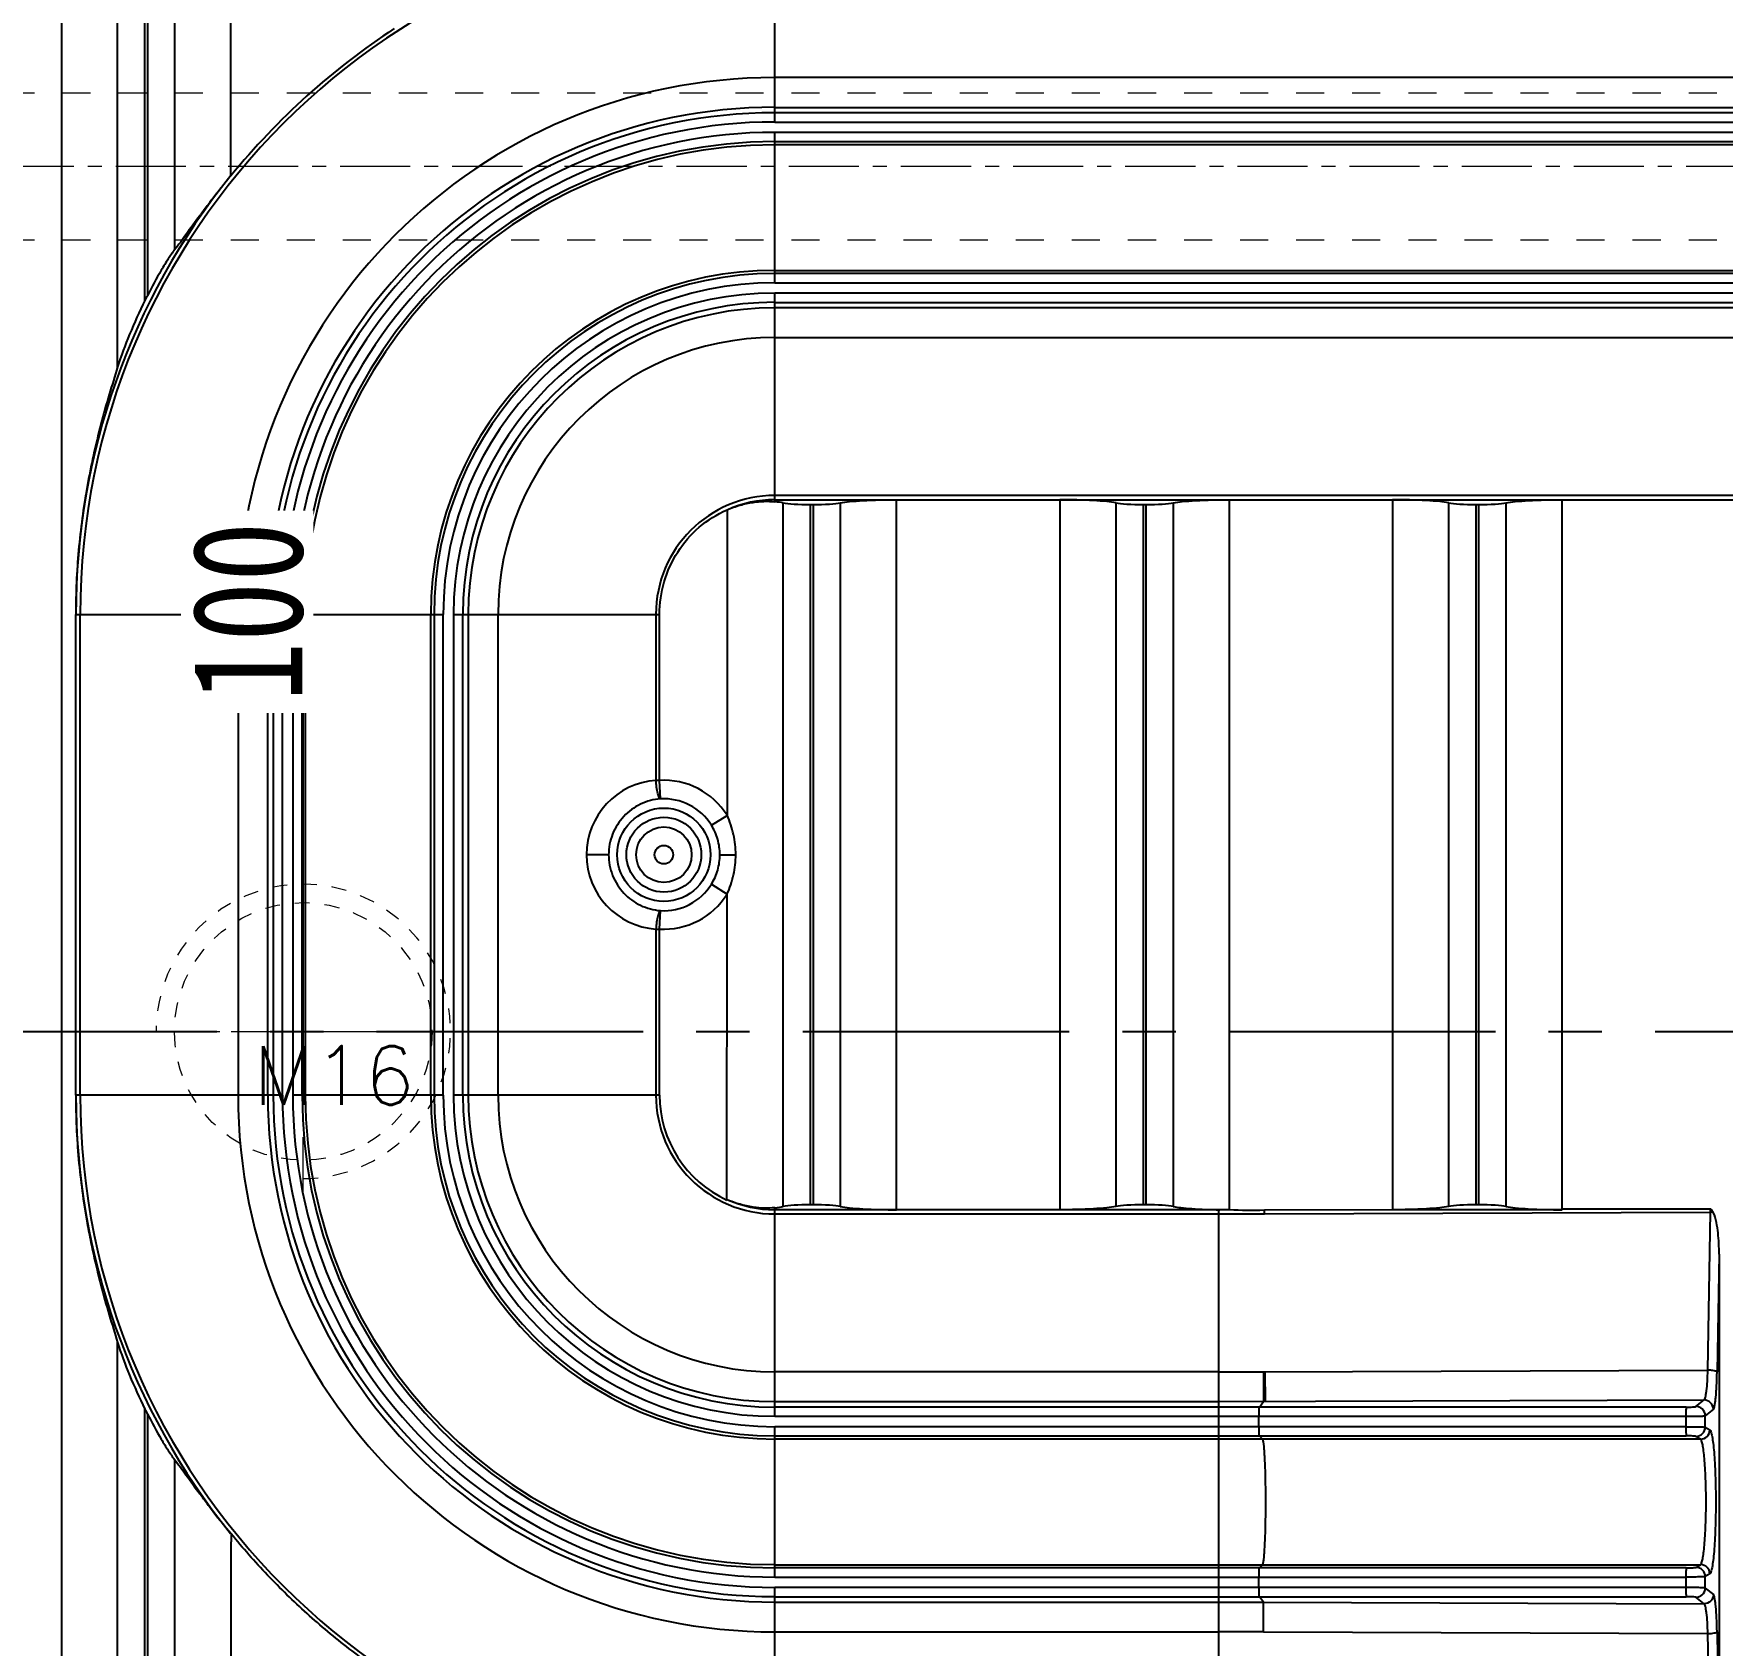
# Model space of a CAD drawing. Header units: millimetres. Extents: x -2895 to -298, y -11750 to -2997.
# Drawn here: x -1741 to -1649.3, y -6635 to -6547.4 of the extents above; entities that cross this region are included whole.
import ezdxf

# ---------------------------------------------------------------- set-up
doc = ezdxf.new("R2010")
doc.units = ezdxf.units.MM
doc.header["$LTSCALE"] = 16.335
doc.header["$PDMODE"] = 3
doc.header["$PDSIZE"] = 0.3125
doc.linetypes.add('CENTER', pattern=[0.6, 0.375, -0.075, 0.075, -0.075])
doc.linetypes.add('HIDDEN', pattern=[0.2, 0.1, -0.1])
doc.layers.get('0').update_dxf_attribs({"linetype": 'CONTINUOUS'})
doc.layers.get('Defpoints').update_dxf_attribs({"linetype": 'CONTINUOUS'})
doc.layers.add('cool', color=153, linetype='HIDDEN', lineweight=9)
doc.layers.add('screw', color=33, linetype='CONTINUOUS', lineweight=13)
doc.styles.get("Standard").update_dxf_attribs({"font": 'txt', "width": 0.8})
doc.styles.add('TXT', font='txt.shx', dxfattribs={"bigfont": 'gbcbig.shx'})
doc.dimstyles.new('ISO-25', dxfattribs={"dimtxt": 8, "dimasz": 6, "dimexe": 0, "dimexo": 0, "dimgap": 0, "dimtad": 1, "dimdsep": 46, "dimtxsty": 'Standard', "dimcen": 0, "dimclrd": 4, "dimclre": 4, "dimclrt": 6, "dimazin": 0, "dimtfac": 1, "dimtofl": 0, "dimtmove": 0, "dimatfit": 3, "dimfxl": 0, "dimarcsym": 0})

# ---------------------------------------------------------------- blocks, each defined once
blk = doc.blocks.new('*D538')
at = {"color": 4, "lineweight": -2, "transparency": 16777216}
blk.add_line((-1582.879, -6526.891), (-1620.746, -6562.587), dxfattribs=at)
at = {"color": 4, "transparency": 16777216}
blk.add_solid([(-1621.432, -6561.86), (-1620.06, -6563.315), (-1625.112, -6566.703)], dxfattribs=at)
at = {"layer": 'Defpoints', "color": 0, "transparency": 16777216}
for p in [(-1625.112, -6566.703), (-1627.659, -6569.104)]:
    blk.add_point(p, dxfattribs=at)
at = {"color": 6, "transparency": 16777216, "insert": (-1603.186, -6538.909), "char_height": 8, "attachment_point": 5, "rotation": 43.31005, "bg_fill": 3, "box_fill_scale": 1.1, "bg_fill_color": 256, "bg_fill_true_color": 13158600, "bg_fill_transparency": 0}
blk.add_mtext('∅3.5(\\M+5CFE2\\M+5D5EB)', dxfattribs=at)
blk = doc.blocks.new('*D539')
at = {"color": 4, "lineweight": -2, "transparency": 16777216}
blk.add_line((-1577.232, -6626.063), (-1620.014, -6596.436), dxfattribs=at)
at = {"color": 4, "transparency": 16777216}
blk.add_solid([(-1619.445, -6595.613), (-1620.583, -6597.258), (-1624.947, -6593.02)], dxfattribs=at)
at = {"layer": 'Defpoints', "color": 0, "transparency": 16777216}
for p in [(-1627.824, -6591.027), (-1624.947, -6593.02)]:
    blk.add_point(p, dxfattribs=at)
at = {"color": 6, "transparency": 16777216, "insert": (-1593.205, -6608.695), "char_height": 8, "attachment_point": 5, "rotation": 325.29672, "bg_fill": 3, "box_fill_scale": 1.1, "bg_fill_color": 256, "bg_fill_true_color": 13158600, "bg_fill_transparency": 0}
blk.add_mtext('∅3.5(\\M+5CFE2\\M+5D5EB)', dxfattribs=at)
blk = doc.blocks.new('147')
at = {"layer": 'cool', "ltscale": 0.932966}
for p, q in [((229.566, -3849.566), (-211.774, -3849.566)), ((229.566, -3857.566), (-211.774, -3857.566))]:
    blk.add_line(p, q, dxfattribs=at)
at = {"layer": 'cool', "color": 1, "linetype": 'CENTER', "ltscale": 0.621977}
blk.add_line((243.896, -3853.566), (-226.104, -3853.566), dxfattribs=at)
blk = doc.blocks.new('*D546')
at = {"color": 4, "lineweight": -2, "transparency": 16777216}
blk.add_line((-1852.597, -6601.624), (-1873.005, -6601.624), dxfattribs=at)
at = {"layer": 'Defpoints', "color": 0, "transparency": 16777216}
for p in [(-1852.597, -6601.624), (-1626.385, -6601.624)]:
    blk.add_point(p, dxfattribs=at)
at = {"color": 6, "transparency": 16777216, "insert": (-1871.805, -6598.624), "char_height": 6, "attachment_point": 5, "bg_fill": 3, "box_fill_scale": 1.1, "bg_fill_color": 256, "bg_fill_true_color": 13158600, "bg_fill_transparency": 0}
blk.add_mtext('0', dxfattribs=at)
at = {"layer": 'Defpoints', "color": 0, "transparency": 16777216}
blk.add_point((-1870.605, -6601.624), dxfattribs=at)
blk = doc.blocks.new('*D547')
at = {"color": 4, "lineweight": -2, "transparency": 16777216}
blk.add_line((-1831.547, -6554.623), (-1878.605, -6554.623), dxfattribs=at)
at = {"layer": 'Defpoints', "color": 0, "transparency": 16777216}
for p in [(-1831.547, -6554.623), (-1626.385, -6601.624)]:
    blk.add_point(p, dxfattribs=at)
at = {"color": 6, "transparency": 16777216, "insert": (-1874.605, -6551.623), "char_height": 6, "attachment_point": 5, "bg_fill": 3, "box_fill_scale": 1.1, "bg_fill_color": 256, "bg_fill_true_color": 13158600, "bg_fill_transparency": 0}
blk.add_mtext('47', dxfattribs=at)
at = {"layer": 'Defpoints', "color": 0, "transparency": 16777216}
blk.add_point((-1870.605, -6554.623), dxfattribs=at)
blk = doc.blocks.new('*D548')
at = {"color": 4, "lineweight": -2, "transparency": 16777216}
blk.add_line((-1838.836, -6494.623), (-1881.005, -6494.623), dxfattribs=at)
at = {"layer": 'Defpoints', "color": 0, "transparency": 16777216}
for p in [(-1838.836, -6494.623), (-1626.385, -6601.624)]:
    blk.add_point(p, dxfattribs=at)
at = {"color": 6, "transparency": 16777216, "insert": (-1875.805, -6491.623), "char_height": 6, "attachment_point": 5, "bg_fill": 3, "box_fill_scale": 1.1, "bg_fill_color": 256, "bg_fill_true_color": 13158600, "bg_fill_transparency": 0}
blk.add_mtext('107', dxfattribs=at)
at = {"layer": 'Defpoints', "color": 0, "transparency": 16777216}
blk.add_point((-1870.605, -6494.623), dxfattribs=at)
blk = doc.blocks.new('*D549')
at = {"color": 4, "lineweight": -2, "transparency": 16777216}
blk.add_line((-1828.355, -6639.623), (-1878.605, -6639.623), dxfattribs=at)
at = {"layer": 'Defpoints', "color": 0, "transparency": 16777216}
for p in [(-1626.385, -6601.624), (-1828.355, -6639.623)]:
    blk.add_point(p, dxfattribs=at)
at = {"color": 6, "transparency": 16777216, "insert": (-1874.605, -6636.623), "char_height": 6, "attachment_point": 5, "bg_fill": 3, "box_fill_scale": 1.1, "bg_fill_color": 256, "bg_fill_true_color": 13158600, "bg_fill_transparency": 0}
blk.add_mtext('38', dxfattribs=at)
at = {"layer": 'Defpoints', "color": 0, "transparency": 16777216}
blk.add_point((-1870.605, -6639.623), dxfattribs=at)
blk = doc.blocks.new('*D570')
at = {"color": 4, "lineweight": -2, "transparency": 16777216}
blk.add_line((-1832.393, -6726.623), (-1881.805, -6726.623), dxfattribs=at)
at = {"layer": 'Defpoints', "color": 0, "transparency": 16777216}
for p in [(-1626.385, -6601.624), (-1832.393, -6726.623)]:
    blk.add_point(p, dxfattribs=at)
at = {"color": 6, "transparency": 16777216, "insert": (-1876.205, -6723.623), "char_height": 6, "attachment_point": 5, "bg_fill": 3, "box_fill_scale": 1.1, "bg_fill_color": 256, "bg_fill_true_color": 13158600, "bg_fill_transparency": 0}
blk.add_mtext('125', dxfattribs=at)
at = {"layer": 'Defpoints', "color": 0, "transparency": 16777216}
blk.add_point((-1870.605, -6726.623), dxfattribs=at)
blk = doc.blocks.new('*D556')
at = {"color": 4, "lineweight": -2, "transparency": 16777216}
blk.add_line((-1840.185, -6441.623), (-1881.005, -6441.623), dxfattribs=at)
at = {"layer": 'Defpoints', "color": 0, "transparency": 16777216}
for p in [(-1840.185, -6441.623), (-1626.385, -6601.624)]:
    blk.add_point(p, dxfattribs=at)
at = {"color": 6, "transparency": 16777216, "insert": (-1875.805, -6438.623), "char_height": 6, "attachment_point": 5, "bg_fill": 3, "box_fill_scale": 1.1, "bg_fill_color": 256, "bg_fill_true_color": 13158600, "bg_fill_transparency": 0}
blk.add_mtext('160', dxfattribs=at)
at = {"layer": 'Defpoints', "color": 0, "transparency": 16777216}
blk.add_point((-1870.605, -6441.623), dxfattribs=at)
blk = doc.blocks.new('*D557')
at = {"color": 4, "lineweight": -2, "transparency": 16777216}
blk.add_line((-1831.385, -6758.506), (-1831.385, -6810.647), dxfattribs=at)
at = {"layer": 'Defpoints', "color": 0, "transparency": 16777216}
for p in [(-1626.385, -6601.624), (-1831.385, -6758.506), (-1831.385, -6798.647)]:
    blk.add_point(p, dxfattribs=at)
at = {"color": 6, "transparency": 16777216, "insert": (-1834.385, -6804.647), "char_height": 6, "attachment_point": 5, "rotation": 90, "bg_fill": 3, "box_fill_scale": 1.1, "bg_fill_color": 256, "bg_fill_true_color": 13158600, "bg_fill_transparency": 0}
blk.add_mtext('205', dxfattribs=at)
blk = doc.blocks.new('*D558')
at = {"color": 4, "lineweight": -2, "transparency": 16777216}
blk.add_line((-1831.385, -6437.807), (-1831.385, -6394.207), dxfattribs=at)
at = {"layer": 'Defpoints', "color": 0, "transparency": 16777216}
for p in [(-1831.385, -6406.207), (-1831.385, -6437.807), (-1626.385, -6601.624)]:
    blk.add_point(p, dxfattribs=at)
at = {"color": 6, "transparency": 16777216, "insert": (-1834.385, -6400.207), "char_height": 6, "attachment_point": 5, "rotation": 90, "bg_fill": 3, "box_fill_scale": 1.1, "bg_fill_color": 256, "bg_fill_true_color": 13158600, "bg_fill_transparency": 0}
blk.add_mtext('205', dxfattribs=at)
blk = doc.blocks.new('*D559')
at = {"color": 4, "lineweight": -2, "transparency": 16777216}
blk.add_line((-1840.185, -6761.623), (-1881.005, -6761.623), dxfattribs=at)
at = {"layer": 'Defpoints', "color": 0, "transparency": 16777216}
for p in [(-1626.385, -6601.624), (-1840.185, -6761.623)]:
    blk.add_point(p, dxfattribs=at)
at = {"color": 6, "transparency": 16777216, "insert": (-1875.805, -6758.623), "char_height": 6, "attachment_point": 5, "bg_fill": 3, "box_fill_scale": 1.1, "bg_fill_color": 256, "bg_fill_true_color": 13158600, "bg_fill_transparency": 0}
blk.add_mtext('160', dxfattribs=at)
at = {"layer": 'Defpoints', "color": 0, "transparency": 16777216}
blk.add_point((-1870.605, -6761.623), dxfattribs=at)
blk = doc.blocks.new('screw_m16_g')
at = {"layer": 'screw', "color": 1, "linetype": 'CENTER', "ltscale": 0.497582}
for p, q in [((0, -8.8), (0, 8.8)), ((-8.8, 0), (8.8, 0))]:
    blk.add_line(p, q, dxfattribs=at)
at = {"layer": 'screw', "color": 33, "linetype": 'HIDDEN', "ltscale": 0.497582}
blk.add_circle((0, 0), 7, dxfattribs=at)
at = {"layer": 'screw', "color": 92, "linetype": 'HIDDEN', "ltscale": 0.497582}
blk.add_arc((0, 0), 8, 270, 180, dxfattribs=at)
at = {"layer": 'screw', "color": 6, "style": 'TXT'}
blk.add_text('M16', height=3.2, dxfattribs=at).set_placement((-2.72, -4))
blk = doc.blocks.new('*D598')
at = {"color": 4, "lineweight": -2, "transparency": 16777216}
blk.add_line((-1726.385, -6604.426), (-1726.385, -6574.021), dxfattribs=at)
at = {"layer": 'Defpoints', "color": 0, "transparency": 16777216}
for p in [(-1626.385, -6601.624), (-1726.385, -6604.426)]:
    blk.add_point(p, dxfattribs=at)
at = {"color": 6, "transparency": 16777216, "insert": (-1729.385, -6578.821), "char_height": 6, "attachment_point": 5, "rotation": 90, "bg_fill": 3, "box_fill_scale": 1.1, "bg_fill_color": 256, "bg_fill_true_color": 13158600, "bg_fill_transparency": 0}
blk.add_mtext('100', dxfattribs=at)
at = {"layer": 'Defpoints', "color": 0, "transparency": 16777216}
blk.add_point((-1726.385, -6583.621), dxfattribs=at)

msp = doc.modelspace()

# ---------------------------------------------------------------- linework, layer by layer
at = {"color": 1, "linetype": 'CENTER', "ltscale": 2.363517}
msp.add_line((-1861.385, -6601.624), (-1391.385, -6601.624), dxfattribs=at)

# ---------------------------------------------------------------- dimensions: what is measured, and where the dimension line sits
dim = msp.add_diameter_dim_2p(p1=(-1627.659, -6569.104), p2=(-1625.112, -6566.703), text='<>(镶针)', dimstyle='ISO-25', override={"dimfxl": 1.25})
dim.commit()
dim.dimension.update_dxf_attribs({"geometry": '*D538', "text_midpoint": (-1603.186, -6538.909)})

# ---------------------------------------------------------------- next in the draw order: block references
msp.add_blockref('147', (-1635.281, -2701.058))

# ---------------------------------------------------------------- next in the draw order: dimensions: what is measured, and where the dimension line sits
dim = msp.add_diameter_dim_2p(p1=(-1627.824, -6591.027), p2=(-1624.947, -6593.02), text='<>(镶针)', dimstyle='ISO-25', override={"dimfxl": 1.25})
dim.commit()
dim.dimension.update_dxf_attribs({"geometry": '*D539', "text_midpoint": (-1593.205, -6608.695)})

# ---------------------------------------------------------------- next in the draw order: dimensions: what is measured, and where the dimension line sits
dim = msp.add_ordinate_dim(feature_location=(-1852.59744635, -6601.62356913), offset=(-18.007649659, 0), dtype=0, origin=(-1626.385261642, -6601.62356913), dimstyle='ISO-25', override={"dimtxt": 6, "dimfxl": 1.25})
dim.commit()
dim.dimension.update_dxf_attribs({"geometry": '*D546', "text_midpoint": (-1871.80509601, -6598.62356913)})

# ---------------------------------------------------------------- next in the draw order: dimensions: what is measured, and where the dimension line sits
dim = msp.add_ordinate_dim(feature_location=(-1831.547, -6554.623), offset=(-39.058, 0), dtype=0, origin=(-1626.385, -6601.624), dimstyle='ISO-25', override={"dimtxt": 6, "dimfxl": 1.25})
dim.commit()
dim.dimension.update_dxf_attribs({"geometry": '*D547', "text_midpoint": (-1874.605, -6551.623)})

# ---------------------------------------------------------------- next in the draw order: dimensions: what is measured, and where the dimension line sits
dim = msp.add_ordinate_dim(feature_location=(-1838.836, -6494.623), offset=(-31.769, 0), dtype=0, origin=(-1626.385, -6601.624), dimstyle='ISO-25', override={"dimtxt": 6, "dimfxl": 1.25})
dim.commit()
dim.dimension.update_dxf_attribs({"geometry": '*D548', "text_midpoint": (-1875.805, -6491.623)})

# ---------------------------------------------------------------- next in the draw order: linework, layer by layer
at = {"color": 7, "linetype": 'Continuous'}
for p, q in [((-1736.474, -6565.511), (-1736.474, -6508.106)), ((-1734.992, -6561.896), (-1734.992, -6508.106)), ((-1734.858, -6508.106), (-1734.858, -6561.63)), ((-1733.376, -6508.106), (-1733.376, -6559.145)), ((-1730.316, -6555.117), (-1730.319, -6508.106)), ((-1700.755, -6552.198), (-1700.755, -6541.006)), ((-1552.015, -6549.784), (-1700.755, -6549.784)), ((-1700.755, -6551.401), (-1552.015, -6551.401)), ((-1552.015, -6551.697), (-1700.755, -6551.697)), ((-1700.755, -6552.198), (-1552.015, -6552.198)), ((-1700.755, -6560.936), (-1700.755, -6552.76)), ((-1552.015, -6552.76), (-1700.755, -6552.76)), ((-1700.755, -6553.262), (-1552.015, -6553.262)), ((-1552.015, -6553.436), (-1700.755, -6553.436)), ((-1700.755, -6560.261), (-1552.015, -6560.261)), ((-1552.015, -6560.435), (-1700.755, -6560.435)), ((-1700.755, -6560.936), (-1552.015, -6560.936)), ((-1700.755, -6572.837), (-1700.755, -6561.499)), ((-1552.015, -6561.499), (-1700.755, -6561.499)), ((-1700.755, -6562), (-1552.015, -6562)), ((-1629.324, -6562.296), (-1700.755, -6562.296)), ((-1700.755, -6563.913), (-1629.521, -6563.913)), ((-1632.815, -6572.497), (-1700.755, -6572.497)), ((-1700.755, -6572.727), (-1639.864, -6572.727)), ((-1703.353, -6573.279), (-1703.353, -6589.883)), ((-1698.812, -6572.991), (-1698.678, -6572.991)), ((-1680.722, -6572.991), (-1680.588, -6572.991)), ((-1662.632, -6572.991), (-1662.498, -6572.991)), ((-1738.735, -6578.958), (-1727.515, -6578.958)), ((-1726.953, -6578.958), (-1718.777, -6578.958)), ((-1718.215, -6578.958), (-1707.022, -6578.958)), ((-1707.216, -6578.958), (-1707.216, -6587.985)), ((-1707.022, -6587.985), (-1707.022, -6578.958)), ((-1707.022, -6587.985), (-1707.216, -6587.985)), ((-1706.964, -6588.987), (-1707.022, -6587.985)), ((-1704.203, -6590.415), (-1703.351, -6589.884)), ((-1709.788, -6592.023), (-1710.986, -6592.023)), ((-1703.741, -6592.023), (-1702.88, -6592.023)), ((-1704.203, -6593.632), (-1703.351, -6594.162)), ((-1707.022, -6596.062), (-1706.964, -6595.06)), ((-1707.216, -6596.062), (-1707.022, -6596.062))]:
    msp.add_line(p, q, dxfattribs=at)
for radius in [2.537, 2.036, 1.508, 0.503]:
    msp.add_circle((-1706.785, -6592.023), radius, dxfattribs=at)
for centre, radius, start, end in [((-1700.755, -6578.958), 37.759, 90, 180), ((-1700.755, -6578.958), 29.175, 90, 180), ((-1700.755, -6578.958), 27.558, 90, 180), ((-1700.755, -6578.958), 27.261, 90, 180), ((-1700.755, -6578.958), 26.76, 90, 180), ((-1700.755, -6578.958), 26.198, 90, 180), ((-1700.755, -6578.958), 25.696, 90, 180), ((-1700.755, -6578.958), 25.522, 90, 180), ((-1700.755, -6578.958), 37.989, 141.12318, 180), ((-1700.755, -6578.958), 18.698, 90, 180), ((-1700.755, -6578.958), 18.524, 90, 180), ((-1700.755, -6578.958), 18.022, 90, 180), ((-1700.755, -6578.958), 38.253, 153.06467, 153.51081), ((-1700.755, -6578.958), 17.46, 90, 180), ((-1700.755, -6578.958), 16.959, 90, 180), ((-1700.755, -6578.958), 16.662, 90, 180), ((-1700.755, -6578.958), 15.045, 90, 180), ((-1700.755, -6578.958), 6.461, 90, 180), ((-1700.755, -6578.958), 6.231, 90, 114.542), ((-1706.937, -6592.023), 4.049, 93.95805, 266.04404), ((-1706.785, -6592.023), 4.046, 31.95246, 93.36175), ((-1706.785, -6592.023), 3.042, 31.91993, 93.36175), ((-1706.785, -6592.023), 3.042, 266.63825, 328.08007), ((-1706.785, -6592.023), 4.046, 266.63825, 328.08007)]:
    msp.add_arc(centre, radius, start, end, dxfattribs=at)
for centre, major_axis, start_param, end_param in [((-1703.351, -6573.017), (3.317, 0), 0.398195, 0.67164), ((-1698.812, -6572.85), (1.608, 0), -2.743398, -1.570796), ((-1698.678, -6572.85), (1.608, 0), -1.570796, -0.398195), ((-1680.722, -6572.85), (1.608, 0), -2.743398, -1.570796), ((-1680.588, -6572.85), (1.608, 0), -1.570796, -0.398195), ((-1662.632, -6572.85), (1.608, 0), -2.743398, -1.570796), ((-1662.498, -6572.85), (1.608, 0), -1.570796, -0.398195)]:
    msp.add_ellipse(centre, major_axis=major_axis, ratio=0.087489, start_param=start_param, end_param=end_param, dxfattribs=at)
for points, knots in [([(-1721.441, -6547.117), (-1723.108, -6548.218), (-1726.288, -6550.663), (-1729.053, -6553.57), (-1730.316, -6555.117)], [0, 0, 0, 0, 0.50001, 1, 1, 1, 1]), ([(-1730.316, -6555.118), (-1730.464, -6555.3), (-1730.763, -6555.66), (-1731.196, -6556.207), (-1731.609, -6556.756), (-1732.135, -6557.458), (-1732.718, -6558.257), (-1733.162, -6558.879), (-1733.376, -6559.145)], [0, 0, 0, 0, 0.13915, 0.277356, 0.413649, 0.546925, 0.797562, 1, 1, 1, 1]), ([(-1733.376, -6559.145), (-1733.501, -6559.3), (-1733.748, -6559.67), (-1734.256, -6560.49), (-1734.622, -6561.165), (-1734.858, -6561.63)], [0, 0, 0, 0, 0.205912, 0.459753, 1, 1, 1, 1]), ([(-1734.992, -6561.896), (-1735.293, -6562.5), (-1735.829, -6563.688), (-1736.289, -6564.91), (-1736.474, -6565.511)], [0, 0, 0, 0, 0.517205, 1, 1, 1, 1]), ([(-1736.474, -6565.511), (-1736.628, -6566.009), (-1736.95, -6567.042), (-1737.554, -6569.195), (-1738.181, -6572.008), (-1738.647, -6575.463), (-1738.752, -6577.793), (-1738.752, -6578.958)], [0, 0, 0, 0, 0.114195, 0.237111, 0.489827, 0.744749, 1, 1, 1, 1]), ([(-1703.353, -6573.28), (-1703.124, -6573.176), (-1702.657, -6573.012), (-1701.79, -6572.822), (-1701.147, -6572.794), (-1700.755, -6572.837)], [0, 0, 0, 0, 0.284105, 0.555521, 1, 1, 1, 1]), ([(-1697.196, -6572.905), (-1697.031, -6572.871), (-1696.623, -6572.82), (-1695.603, -6572.745), (-1694.748, -6572.727), (-1694.135, -6572.727)], [0, 0, 0, 0, 0.165176, 0.400724, 1, 1, 1, 1]), ([(-1682.204, -6572.905), (-1682.37, -6572.871), (-1682.778, -6572.82), (-1683.798, -6572.745), (-1684.653, -6572.727), (-1685.267, -6572.727)], [0, 0, 0, 0, 0.16519, 0.400718, 1, 1, 1, 1]), ([(-1679.106, -6572.905), (-1678.941, -6572.871), (-1678.533, -6572.82), (-1677.512, -6572.745), (-1676.657, -6572.727), (-1676.044, -6572.727)], [0, 0, 0, 0, 0.165174, 0.400735, 1, 1, 1, 1]), ([(-1664.114, -6572.905), (-1664.28, -6572.871), (-1664.688, -6572.82), (-1665.708, -6572.745), (-1666.563, -6572.727), (-1667.177, -6572.727)], [0, 0, 0, 0, 0.16519, 0.400718, 1, 1, 1, 1]), ([(-1661.016, -6572.905), (-1660.851, -6572.871), (-1660.443, -6572.82), (-1659.422, -6572.745), (-1658.567, -6572.727), (-1657.954, -6572.727)], [0, 0, 0, 0, 0.165174, 0.400735, 1, 1, 1, 1]), ([(-1707.022, -6578.958), (-1707.021, -6578.364), (-1706.852, -6577.169), (-1706.099, -6575.529), (-1704.927, -6574.152), (-1703.896, -6573.52), (-1703.353, -6573.279)], [0, 0, 0, 0, 0.249979, 0.499976, 0.749974, 1, 1, 1, 1]), ([(-1706.964, -6588.987), (-1706.977, -6588.984), (-1707.008, -6588.958), (-1707.065, -6588.861), (-1707.128, -6588.655), (-1707.183, -6588.346), (-1707.208, -6588.109), (-1707.216, -6587.985)], [0, 0, 0, 0, 0.040159, 0.105617, 0.322786, 0.644758, 1, 1, 1, 1]), ([(-1706.964, -6588.987), (-1707.338, -6589.014), (-1708.082, -6589.214), (-1709.019, -6589.891), (-1709.636, -6590.876), (-1709.788, -6591.642), (-1709.788, -6592.023)], [0, 0, 0, 0, 0.248129, 0.496983, 0.747753, 1, 1, 1, 1]), ([(-1702.88, -6592.023), (-1702.881, -6591.655), (-1702.956, -6590.917), (-1703.196, -6590.213), (-1703.353, -6589.88)], [0, 0, 0, 0, 0.500072, 1, 1, 1, 1]), ([(-1703.741, -6592.023), (-1703.741, -6591.743), (-1703.821, -6591.177), (-1704.053, -6590.655), (-1704.203, -6590.415)], [0, 0, 0, 0, 0.497195, 1, 1, 1, 1]), ([(-1709.788, -6592.023), (-1709.788, -6592.404), (-1709.636, -6593.171), (-1709.019, -6594.156), (-1708.082, -6594.833), (-1707.338, -6595.033), (-1706.964, -6595.06)], [0, 0, 0, 0, 0.252218, 0.502992, 0.751863, 1, 1, 1, 1]), ([(-1704.203, -6593.632), (-1704.054, -6593.391), (-1703.821, -6592.869), (-1703.741, -6592.303), (-1703.741, -6592.023)], [0, 0, 0, 0, 0.502644, 1, 1, 1, 1]), ([(-1703.354, -6594.169), (-1703.198, -6593.836), (-1702.956, -6593.132), (-1702.88, -6592.392), (-1702.88, -6592.023)], [0, 0, 0, 0, 0.499935, 1, 1, 1, 1]), ([(-1706.964, -6595.06), (-1706.977, -6595.063), (-1707.008, -6595.089), (-1707.065, -6595.186), (-1707.128, -6595.392), (-1707.183, -6595.7), (-1707.208, -6595.937), (-1707.216, -6596.062)], [0, 0, 0, 0, 0.04016, 0.105622, 0.322797, 0.64477, 1, 1, 1, 1])]:
    msp.add_open_spline(points, degree=3, knots=knots, dxfattribs=at)

# ---------------------------------------------------------------- next in the draw order: dimensions: what is measured, and where the dimension line sits
dim = msp.add_ordinate_dim(feature_location=(-1828.355, -6639.623), offset=(-42.25, 0), dtype=0, origin=(-1626.385, -6601.624), dimstyle='ISO-25', override={"dimtxt": 6, "dimfxl": 1.25})
dim.commit()
dim.dimension.update_dxf_attribs({"geometry": '*D549', "text_midpoint": (-1874.605, -6636.623)})

# ---------------------------------------------------------------- next in the draw order: dimensions: what is measured, and where the dimension line sits
dim = msp.add_ordinate_dim(feature_location=(-1832.393, -6726.623), offset=(-38.212, 0), dtype=0, origin=(-1626.385, -6601.624), dimstyle='ISO-25', override={"dimtxt": 6, "dimfxl": 1.25})
dim.commit()
dim.dimension.update_dxf_attribs({"geometry": '*D570', "text_midpoint": (-1876.205, -6723.623)})

# ---------------------------------------------------------------- next in the draw order: linework, layer by layer
for p, q in [((-1739.531, -6508.106), (-1739.531, -6653.831)), ((-1700.294, -6611.142), (-1700.294, -6572.905)), ((-1697.196, -6572.905), (-1697.196, -6611.142)), ((-1694.136, -6611.335), (-1694.136, -6572.709)), ((-1685.267, -6572.709), (-1685.267, -6611.335)), ((-1682.204, -6611.142), (-1682.204, -6572.905)), ((-1679.106, -6572.905), (-1679.106, -6611.142)), ((-1676.046, -6611.333), (-1676.046, -6572.709)), ((-1667.175, -6572.709), (-1667.175, -6611.322)), ((-1664.114, -6611.142), (-1664.114, -6572.905)), ((-1661.016, -6572.905), (-1661.016, -6611.142)), ((-1657.958, -6611.284), (-1657.958, -6572.709)), ((-1698.812, -6611.056), (-1698.812, -6572.991)), ((-1698.678, -6572.991), (-1698.678, -6611.056)), ((-1680.722, -6611.056), (-1680.722, -6572.991)), ((-1680.588, -6572.991), (-1680.588, -6611.056)), ((-1662.632, -6611.056), (-1662.632, -6572.991)), ((-1662.498, -6572.991), (-1662.498, -6611.056)), ((-1738.752, -6605.088), (-1738.752, -6578.958)), ((-1738.514, -6605.088), (-1738.514, -6578.958)), ((-1729.93, -6578.958), (-1729.93, -6605.088)), ((-1728.313, -6605.088), (-1728.313, -6578.958)), ((-1728.017, -6578.958), (-1728.017, -6605.088)), ((-1727.515, -6605.088), (-1727.515, -6578.958)), ((-1726.953, -6578.958), (-1726.953, -6605.088)), ((-1726.452, -6605.088), (-1726.452, -6578.958)), ((-1726.278, -6578.958), (-1726.278, -6605.088)), ((-1719.453, -6605.088), (-1719.453, -6578.958)), ((-1719.279, -6578.958), (-1719.279, -6605.088)), ((-1718.777, -6605.088), (-1718.777, -6578.958)), ((-1718.215, -6578.958), (-1718.215, -6605.088)), ((-1717.714, -6605.088), (-1717.714, -6578.958)), ((-1717.418, -6578.958), (-1717.418, -6605.088)), ((-1715.8, -6605.088), (-1715.8, -6578.958)), ((-1703.357, -6610.791), (-1703.351, -6594.162)), ((-1707.216, -6596.062), (-1707.216, -6605.088)), ((-1707.022, -6605.088), (-1707.022, -6596.062)), ((-1727.515, -6605.088), (-1738.752, -6605.088)), ((-1718.777, -6605.088), (-1726.953, -6605.088)), ((-1707.022, -6605.088), (-1718.215, -6605.088)), ((-1700.755, -6622.548), (-1700.755, -6611.21)), ((-1676.572, -6611.319), (-1700.755, -6611.319)), ((-1698.678, -6611.056), (-1698.812, -6611.056)), ((-1680.588, -6611.056), (-1680.722, -6611.056)), ((-1676.635, -6611.331), (-1676.635, -6643.064)), ((-1667.175, -6611.322), (-1674.145, -6611.351)), ((-1674.144, -6611.545), (-1674.145, -6611.349)), ((-1674.144, -6611.545), (-1649.893, -6611.456)), ((-1657.963, -6611.319), (-1667.172, -6611.319)), ((-1662.498, -6611.056), (-1662.632, -6611.056)), ((-1649.875, -6611.284), (-1657.958, -6611.284)), ((-1650.04, -6620.041), (-1649.893, -6611.456)), ((-1700.755, -6611.55), (-1676.635, -6611.55)), ((-1649.429, -6613.74), (-1649.539, -6620.138)), ((-1649.429, -6613.74), (-1649.429, -6640.656)), ((-1736.474, -6653.831), (-1736.474, -6618.536)), ((-1676.635, -6620.134), (-1700.755, -6620.134)), ((-1674.192, -6620.129), (-1650.04, -6620.041)), ((-1674.192, -6620.129), (-1674.187, -6621.746)), ((-1674.112, -6620.129), (-1674.107, -6621.746)), ((-1734.992, -6653.831), (-1734.992, -6622.15)), ((-1734.858, -6622.416), (-1734.858, -6653.831)), ((-1700.755, -6621.751), (-1676.635, -6621.751)), ((-1651.211, -6622.047), (-1700.755, -6622.047)), ((-1676.635, -6621.751), (-1650.242, -6621.659)), ((-1674.412, -6622.047), (-1674.187, -6621.746)), ((-1650.684, -6622.013), (-1650.242, -6621.659)), ((-1649.74, -6622.16), (-1650.182, -6622.514)), ((-1700.755, -6622.548), (-1651.235, -6622.548)), ((-1700.755, -6631.286), (-1700.755, -6623.11)), ((-1651.235, -6623.11), (-1700.755, -6623.11)), ((-1674.437, -6623.11), (-1674.437, -6622.548)), ((-1651.235, -6622.548), (-1651.235, -6623.11)), ((-1650.182, -6623.136), (-1650.182, -6622.514)), ((-1650.182, -6623.136), (-1649.934, -6623.284)), ((-1700.755, -6623.612), (-1651.21, -6623.612)), ((-1650.436, -6623.786), (-1700.755, -6623.786)), ((-1674.238, -6623.786), (-1674.412, -6623.612)), ((-1650.436, -6623.786), (-1650.684, -6623.637)), ((-1733.376, -6624.902), (-1733.376, -6653.831)), ((-1730.319, -6653.831), (-1730.31, -6629.374)), ((-1730.3, -6628.935), (-1730.31, -6629.374)), ((-1700.755, -6630.611), (-1650.436, -6630.611)), ((-1674.412, -6630.785), (-1674.238, -6630.611)), ((-1650.684, -6630.759), (-1650.436, -6630.611)), ((-1651.21, -6630.785), (-1700.755, -6630.785)), ((-1700.755, -6631.286), (-1651.235, -6631.286)), ((-1674.437, -6631.849), (-1674.437, -6631.286)), ((-1651.235, -6631.286), (-1651.235, -6631.849)), ((-1649.934, -6631.113), (-1650.182, -6631.261)), ((-1650.182, -6631.882), (-1650.182, -6631.261)), ((-1700.755, -6643.187), (-1700.755, -6631.849)), ((-1651.235, -6631.849), (-1700.755, -6631.849)), ((-1700.755, -6632.35), (-1651.211, -6632.35)), ((-1674.187, -6632.65), (-1674.412, -6632.35)), ((-1650.242, -6632.738), (-1650.684, -6632.384)), ((-1650.182, -6631.882), (-1649.74, -6632.237)), ((-1700.755, -6632.646), (-1674.187, -6632.65)), ((-1674.193, -6634.267), (-1674.187, -6632.65)), ((-1674.187, -6632.65), (-1650.242, -6632.738)), ((-1700.755, -6634.263), (-1676.635, -6634.263)), ((-1674.192, -6634.267), (-1650.04, -6634.355)), ((-1649.893, -6642.94), (-1650.04, -6634.355)), ((-1649.539, -6634.259), (-1649.429, -6640.656))]:
    msp.add_line(p, q, dxfattribs=at)
for centre, radius, start, end in [((-1700.755, -6605.088), 37.989, 180, 218.83291), ((-1700.755, -6605.088), 37.759, 180, 270), ((-1700.755, -6605.088), 29.175, 180, 270), ((-1700.755, -6605.088), 27.558, 180, 270), ((-1700.755, -6605.088), 27.261, 180, 270), ((-1700.755, -6605.088), 26.76, 180, 270), ((-1700.755, -6605.088), 26.198, 180, 270), ((-1700.755, -6605.088), 25.696, 180, 270), ((-1700.755, -6605.088), 25.522, 180, 270), ((-1700.755, -6605.088), 18.698, 180, 270), ((-1700.755, -6605.088), 18.524, 180, 270), ((-1700.755, -6605.088), 18.022, 180, 270), ((-1700.755, -6605.088), 17.46, 180, 270), ((-1700.755, -6605.088), 16.959, 180, 270), ((-1700.755, -6605.088), 16.662, 180, 270), ((-1700.755, -6605.088), 15.045, 180, 270), ((-1700.755, -6605.088), 6.461, 180, 270), ((-1700.751, -6605.087), 6.271, 180.01433, 245.45061), ((-1700.754, -6605.083), 6.237, 245.41084, 269.98936), ((-1676.504, -6617.535), 6.219, 85.77656, 91.12443), ((-1657.4, -6611.249), 7.51, 358.42194, 359.90255), ((-1649.933, -6613.965), 2.509, 85.89242, 89.08809), ((-1654.277, -6614.417), 5.404, 33.1479, 35.43944), ((-1676.739, -5898.627), 712.922, 270.008305, 270.208538), ((-1676.636, -5918.261), 701.872, 270.00006, 270.199509), ((-1700.755, -6605.088), 38.253, 206.48919, 206.93533), ((-1650.438, -6623.282), 0.504, 270.20989, 359.78328), ((-1650.438, -6631.114), 0.504, 0.22353, 89.79025), ((-1676.636, -7336.136), 701.873, 89.800492, 89.99994)]:
    msp.add_arc(centre, radius, start, end, dxfattribs=at)
for centre, major_axis, start_param, end_param in [((-1703.351, -6611.029), (3.317, 0), -0.67164, -0.398195), ((-1698.812, -6611.196), (1.608, 0), 1.570796, 2.743398), ((-1698.678, -6611.196), (1.608, 0), 0.398195, 1.570796), ((-1680.722, -6611.196), (1.608, 0), 1.570796, 2.743398), ((-1680.588, -6611.196), (1.608, 0), 0.398195, 1.570796), ((-1662.632, -6611.196), (1.608, 0), 1.570796, 2.743398), ((-1662.498, -6611.196), (1.608, 0), 0.398195, 1.570796)]:
    msp.add_ellipse(centre, major_axis=major_axis, ratio=0.087489, start_param=start_param, end_param=end_param, dxfattribs=at)
for points, knots in [([(-1738.752, -6605.088), (-1738.752, -6606.253), (-1738.647, -6608.584), (-1738.181, -6612.039), (-1737.554, -6614.851), (-1736.95, -6617.004), (-1736.628, -6618.038), (-1736.474, -6618.536)], [0, 0, 0, 0, 0.255251, 0.510173, 0.762889, 0.885805, 1, 1, 1, 1]), ([(-1700.755, -6611.21), (-1700.934, -6611.229), (-1701.329, -6611.247), (-1701.964, -6611.185), (-1702.656, -6611.035), (-1703.125, -6610.877), (-1703.354, -6610.772)], [0, 0, 0, 0, 0.20221, 0.44496, 0.716206, 1, 1, 1, 1]), ([(-1697.196, -6611.142), (-1697.031, -6611.176), (-1696.623, -6611.226), (-1695.604, -6611.302), (-1694.749, -6611.32), (-1694.136, -6611.319)], [0, 0, 0, 0, 0.165188, 0.400687, 1, 1, 1, 1]), ([(-1682.204, -6611.142), (-1682.37, -6611.176), (-1682.778, -6611.226), (-1683.797, -6611.302), (-1684.652, -6611.32), (-1685.265, -6611.32)], [0, 0, 0, 0, 0.165176, 0.400724, 1, 1, 1, 1]), ([(-1679.106, -6611.142), (-1678.967, -6611.171), (-1678.629, -6611.216), (-1677.785, -6611.286), (-1677.079, -6611.311), (-1676.572, -6611.319)], [0, 0, 0, 0, 0.167674, 0.401264, 1, 1, 1, 1]), ([(-1664.114, -6611.142), (-1664.28, -6611.176), (-1664.687, -6611.226), (-1665.706, -6611.302), (-1666.56, -6611.319), (-1667.172, -6611.319)], [0, 0, 0, 0, 0.165184, 0.400685, 1, 1, 1, 1]), ([(-1661.016, -6611.142), (-1660.851, -6611.176), (-1660.445, -6611.226), (-1659.427, -6611.302), (-1658.575, -6611.319), (-1657.963, -6611.319)], [0, 0, 0, 0, 0.165176, 0.40057, 1, 1, 1, 1]), ([(-1649.429, -6613.74), (-1649.429, -6613.547), (-1649.437, -6613.161), (-1649.478, -6612.582), (-1649.559, -6612.013), (-1649.648, -6611.624), (-1649.753, -6611.462)], [0, 0, 0, 0, 0.250173, 0.500361, 0.750305, 1, 1, 1, 1]), ([(-1736.474, -6618.536), (-1736.289, -6619.137), (-1735.83, -6620.358), (-1735.293, -6621.547), (-1734.992, -6622.15)], [0, 0, 0, 0, 0.482454, 1, 1, 1, 1]), ([(-1650.242, -6621.659), (-1650.225, -6621.648), (-1650.198, -6621.595), (-1650.167, -6621.494), (-1650.137, -6621.343), (-1650.096, -6621.059), (-1650.06, -6620.62), (-1650.045, -6620.246), (-1650.04, -6620.041)], [0, 0, 0, 0, 0.037013, 0.102086, 0.19583, 0.316439, 0.626125, 1, 1, 1, 1]), ([(-1649.54, -6620.138), (-1649.548, -6620.118), (-1649.609, -6620.093), (-1649.71, -6620.068), (-1649.862, -6620.048), (-1649.976, -6620.042), (-1650.04, -6620.041)], [0, 0, 0, 0, 0.124886, 0.335349, 0.628472, 1, 1, 1, 1]), ([(-1649.74, -6622.16), (-1649.721, -6622.145), (-1649.696, -6622.078), (-1649.664, -6621.953), (-1649.635, -6621.764), (-1649.607, -6621.522), (-1649.583, -6621.229), (-1649.555, -6620.762), (-1649.544, -6620.394), (-1649.539, -6620.138)], [0, 0, 0, 0, 0.034888, 0.099137, 0.192756, 0.313544, 0.458634, 0.624415, 1, 1, 1, 1]), ([(-1734.858, -6622.416), (-1734.622, -6622.881), (-1734.256, -6623.556), (-1733.748, -6624.377), (-1733.501, -6624.747), (-1733.376, -6624.902)], [0, 0, 0, 0, 0.540238, 0.794071, 1, 1, 1, 1]), ([(-1674.437, -6622.548), (-1674.437, -6622.487), (-1674.436, -6622.372), (-1674.431, -6622.222), (-1674.426, -6622.12), (-1674.418, -6622.068), (-1674.415, -6622.051), (-1674.412, -6622.047)], [0, 0, 0, 0, 0.365922, 0.681956, 0.902814, 0.967907, 1, 1, 1, 1]), ([(-1651.211, -6622.047), (-1651.219, -6622.058), (-1651.219, -6622.11), (-1651.232, -6622.209), (-1651.233, -6622.365), (-1651.235, -6622.484), (-1651.235, -6622.548)], [0, 0, 0, 0, 0.080903, 0.286736, 0.616614, 1, 1, 1, 1]), ([(-1651.211, -6622.047), (-1651.148, -6622.047), (-1651.029, -6622.045), (-1650.871, -6622.039), (-1650.764, -6622.031), (-1650.708, -6622.021), (-1650.689, -6622.017), (-1650.684, -6622.013)], [0, 0, 0, 0, 0.359239, 0.673405, 0.896107, 0.96414, 1, 1, 1, 1]), ([(-1650.182, -6622.514), (-1650.182, -6622.38), (-1650.298, -6622.113), (-1650.563, -6622.013), (-1650.684, -6622.013)], [0, 0, 0, 0, 0.525768, 1, 1, 1, 1]), ([(-1649.74, -6622.16), (-1649.741, -6622.032), (-1649.849, -6621.767), (-1650.114, -6621.659), (-1650.242, -6621.659)], [0, 0, 0, 0, 0.50024, 1, 1, 1, 1]), ([(-1674.412, -6623.612), (-1674.415, -6623.608), (-1674.417, -6623.592), (-1674.423, -6623.562), (-1674.426, -6623.514), (-1674.432, -6623.424), (-1674.436, -6623.287), (-1674.437, -6623.172), (-1674.437, -6623.11)], [0, 0, 0, 0, 0.029546, 0.092805, 0.18816, 0.312602, 0.630534, 1, 1, 1, 1]), ([(-1651.235, -6622.548), (-1651.109, -6622.548), (-1650.871, -6622.546), (-1650.59, -6622.541), (-1650.401, -6622.534), (-1650.298, -6622.529), (-1650.229, -6622.522), (-1650.193, -6622.519), (-1650.182, -6622.514)], [0, 0, 0, 0, 0.360084, 0.674988, 0.800671, 0.89898, 0.966127, 1, 1, 1, 1]), ([(-1651.235, -6623.11), (-1651.109, -6623.11), (-1650.871, -6623.111), (-1650.556, -6623.117), (-1650.342, -6623.121), (-1650.229, -6623.13), (-1650.193, -6623.132), (-1650.182, -6623.136)], [0, 0, 0, 0, 0.360229, 0.675261, 0.899285, 0.966363, 1, 1, 1, 1]), ([(-1651.235, -6623.11), (-1651.235, -6623.175), (-1651.234, -6623.29), (-1651.23, -6623.424), (-1651.225, -6623.51), (-1651.222, -6623.558), (-1651.216, -6623.59), (-1651.214, -6623.608), (-1651.21, -6623.612)], [0, 0, 0, 0, 0.385906, 0.684162, 0.80101, 0.898542, 0.967273, 1, 1, 1, 1]), ([(-1650.684, -6623.637), (-1650.556, -6623.637), (-1650.29, -6623.529), (-1650.182, -6623.264), (-1650.182, -6623.136)], [0, 0, 0, 0, 0.499569, 1, 1, 1, 1]), ([(-1649.934, -6623.284), (-1649.921, -6623.294), (-1649.895, -6623.331), (-1649.848, -6623.447), (-1649.798, -6623.679), (-1649.745, -6624.048), (-1649.699, -6624.531), (-1649.661, -6625.109), (-1649.621, -6626.009), (-1649.603, -6627.198), (-1649.621, -6628.388), (-1649.661, -6629.287), (-1649.699, -6629.866), (-1649.745, -6630.349), (-1649.798, -6630.717), (-1649.848, -6630.949), (-1649.895, -6631.066), (-1649.921, -6631.103), (-1649.934, -6631.113)], [0, 0, 0, 0, 0.006419, 0.016339, 0.048044, 0.095841, 0.157989, 0.232217, 0.315979, 0.499989, 0.684002, 0.767766, 0.841997, 0.904149, 0.951951, 0.983661, 0.993581, 1, 1, 1, 1]), ([(-1674.068, -6627.198), (-1674.068, -6626.776), (-1674.074, -6626.162), (-1674.095, -6625.378), (-1674.115, -6624.874), (-1674.139, -6624.454), (-1674.163, -6624.163), (-1674.186, -6623.983), (-1674.201, -6623.89), (-1674.217, -6623.828), (-1674.229, -6623.795), (-1674.238, -6623.786)], [0, 0, 0, 0, 0.369877, 0.538153, 0.687157, 0.81165, 0.907132, 0.942953, 0.970395, 0.989354, 1, 1, 1, 1]), ([(-1650.684, -6623.637), (-1650.699, -6623.628), (-1650.76, -6623.628), (-1650.869, -6623.616), (-1651.029, -6623.614), (-1651.147, -6623.612), (-1651.21, -6623.612)], [0, 0, 0, 0, 0.101486, 0.32521, 0.639862, 1, 1, 1, 1]), ([(-1650.137, -6627.198), (-1650.137, -6626.776), (-1650.147, -6626.162), (-1650.184, -6625.377), (-1650.219, -6624.873), (-1650.262, -6624.452), (-1650.311, -6624.13), (-1650.357, -6623.927), (-1650.4, -6623.825), (-1650.424, -6623.793), (-1650.436, -6623.786)], [0, 0, 0, 0, 0.367547, 0.534885, 0.683223, 0.807296, 0.902943, 0.967183, 0.987276, 1, 1, 1, 1]), ([(-1733.376, -6624.902), (-1733.161, -6625.169), (-1732.714, -6625.794), (-1732.129, -6626.598), (-1731.599, -6627.302), (-1731.187, -6627.857), (-1730.746, -6628.402), (-1730.438, -6628.757), (-1730.29, -6628.94)], [0, 0, 0, 0, 0.202478, 0.453168, 0.586445, 0.722741, 0.860901, 1, 1, 1, 1]), ([(-1674.238, -6630.611), (-1674.229, -6630.602), (-1674.217, -6630.569), (-1674.201, -6630.507), (-1674.186, -6630.414), (-1674.163, -6630.234), (-1674.139, -6629.943), (-1674.115, -6629.522), (-1674.095, -6629.019), (-1674.074, -6628.235), (-1674.068, -6627.62), (-1674.068, -6627.198)], [0, 0, 0, 0, 0.010646, 0.029605, 0.057047, 0.092868, 0.18835, 0.312843, 0.461847, 0.630123, 1, 1, 1, 1]), ([(-1650.436, -6630.611), (-1650.424, -6630.603), (-1650.4, -6630.572), (-1650.357, -6630.47), (-1650.311, -6630.266), (-1650.262, -6629.944), (-1650.219, -6629.523), (-1650.184, -6629.019), (-1650.147, -6628.235), (-1650.137, -6627.621), (-1650.137, -6627.198)], [0, 0, 0, 0, 0.012732, 0.032834, 0.097059, 0.192715, 0.316791, 0.465113, 0.632461, 1, 1, 1, 1]), ([(-1721.441, -6636.908), (-1722.277, -6636.365), (-1723.908, -6635.213), (-1726.205, -6633.292), (-1728.35, -6631.205), (-1729.674, -6629.71), (-1730.3, -6628.935)], [0, 0, 0, 0, 0.249996, 0.499979, 0.750022, 1, 1, 1, 1]), ([(-1651.21, -6630.785), (-1651.147, -6630.785), (-1651.029, -6630.783), (-1650.869, -6630.781), (-1650.76, -6630.768), (-1650.699, -6630.768), (-1650.684, -6630.759)], [0, 0, 0, 0, 0.3594, 0.674585, 0.898273, 1, 1, 1, 1]), ([(-1650.182, -6631.261), (-1650.182, -6631.133), (-1650.29, -6630.867), (-1650.556, -6630.76), (-1650.684, -6630.759)], [0, 0, 0, 0, 0.50043, 1, 1, 1, 1]), ([(-1674.437, -6631.286), (-1674.437, -6631.224), (-1674.436, -6631.109), (-1674.432, -6630.973), (-1674.426, -6630.883), (-1674.423, -6630.835), (-1674.417, -6630.805), (-1674.415, -6630.788), (-1674.412, -6630.785)], [0, 0, 0, 0, 0.369466, 0.687398, 0.81184, 0.907195, 0.970454, 1, 1, 1, 1]), ([(-1651.21, -6630.785), (-1651.214, -6630.789), (-1651.216, -6630.807), (-1651.222, -6630.839), (-1651.225, -6630.887), (-1651.23, -6630.972), (-1651.234, -6631.107), (-1651.235, -6631.222), (-1651.235, -6631.286)], [0, 0, 0, 0, 0.032727, 0.101459, 0.19899, 0.315838, 0.614095, 1, 1, 1, 1]), ([(-1650.182, -6631.261), (-1650.193, -6631.264), (-1650.229, -6631.267), (-1650.342, -6631.275), (-1650.556, -6631.28), (-1650.871, -6631.286), (-1651.109, -6631.286), (-1651.235, -6631.286)], [0, 0, 0, 0, 0.03364, 0.100715, 0.324739, 0.639771, 1, 1, 1, 1]), ([(-1674.412, -6632.35), (-1674.415, -6632.346), (-1674.418, -6632.329), (-1674.426, -6632.277), (-1674.431, -6632.175), (-1674.436, -6632.024), (-1674.437, -6631.91), (-1674.437, -6631.849)], [0, 0, 0, 0, 0.032093, 0.097186, 0.318044, 0.634078, 1, 1, 1, 1]), ([(-1651.235, -6631.849), (-1651.235, -6631.913), (-1651.233, -6632.032), (-1651.232, -6632.188), (-1651.219, -6632.287), (-1651.219, -6632.339), (-1651.211, -6632.35)], [0, 0, 0, 0, 0.383391, 0.71327, 0.919102, 1, 1, 1, 1]), ([(-1650.182, -6631.882), (-1650.193, -6631.878), (-1650.229, -6631.875), (-1650.298, -6631.868), (-1650.401, -6631.863), (-1650.59, -6631.856), (-1650.871, -6631.85), (-1651.109, -6631.849), (-1651.235, -6631.849)], [0, 0, 0, 0, 0.033872, 0.101021, 0.199331, 0.325016, 0.639921, 1, 1, 1, 1]), ([(-1650.684, -6632.384), (-1650.689, -6632.38), (-1650.707, -6632.376), (-1650.763, -6632.366), (-1650.871, -6632.358), (-1651.028, -6632.351), (-1651.147, -6632.35), (-1651.211, -6632.35)], [0, 0, 0, 0, 0.035443, 0.10301, 0.326497, 0.641181, 1, 1, 1, 1]), ([(-1650.684, -6632.384), (-1650.563, -6632.383), (-1650.298, -6632.283), (-1650.182, -6632.017), (-1650.182, -6631.882)], [0, 0, 0, 0, 0.474231, 1, 1, 1, 1]), ([(-1649.74, -6632.237), (-1649.741, -6632.365), (-1649.849, -6632.63), (-1650.114, -6632.738), (-1650.242, -6632.738)], [0, 0, 0, 0, 0.500245, 1, 1, 1, 1]), ([(-1649.539, -6634.259), (-1649.544, -6634.003), (-1649.555, -6633.635), (-1649.583, -6633.168), (-1649.607, -6632.875), (-1649.635, -6632.632), (-1649.664, -6632.443), (-1649.696, -6632.319), (-1649.721, -6632.252), (-1649.74, -6632.237)], [0, 0, 0, 0, 0.37553, 0.541299, 0.686443, 0.807366, 0.901031, 0.96514, 1, 1, 1, 1]), ([(-1650.04, -6634.356), (-1650.045, -6634.151), (-1650.06, -6633.778), (-1650.096, -6633.338), (-1650.137, -6633.054), (-1650.167, -6632.903), (-1650.198, -6632.802), (-1650.225, -6632.749), (-1650.242, -6632.738)], [0, 0, 0, 0, 0.373444, 0.683221, 0.803923, 0.897782, 0.962928, 1, 1, 1, 1]), ([(-1650.04, -6634.356), (-1649.976, -6634.355), (-1649.862, -6634.349), (-1649.71, -6634.329), (-1649.609, -6634.303), (-1649.548, -6634.278), (-1649.539, -6634.259)], [0, 0, 0, 0, 0.371518, 0.66464, 0.875102, 1, 1, 1, 1])]:
    msp.add_open_spline(points, degree=3, knots=knots, dxfattribs=at)
msp.add_open_spline([(-1674.145, -6611.351), (-1674.778, -6611.354), (-1675.413, -6611.365), (-1676.046, -6611.333)], degree=3, dxfattribs=at)

# ---------------------------------------------------------------- next in the draw order: dimensions: what is measured, and where the dimension line sits
dim = msp.add_ordinate_dim(feature_location=(-1840.185, -6441.623), offset=(-30.42, 0), dtype=0, origin=(-1626.385, -6601.624), dimstyle='ISO-25', override={"dimtxt": 6, "dimfxl": 1.25})
dim.commit()
dim.dimension.update_dxf_attribs({"geometry": '*D556', "text_midpoint": (-1875.805, -6438.623)})

# ---------------------------------------------------------------- next in the draw order: dimensions: what is measured, and where the dimension line sits
dim = msp.add_ordinate_dim(feature_location=(-1831.385, -6758.506), offset=(0, -40.141), dtype=1, origin=(-1626.385, -6601.624), dimstyle='ISO-25', override={"dimtxt": 6, "dimfxl": 1.25})
dim.commit()
dim.dimension.update_dxf_attribs({"geometry": '*D557', "text_midpoint": (-1834.385, -6804.647)})

# ---------------------------------------------------------------- next in the draw order: dimensions: what is measured, and where the dimension line sits
dim = msp.add_ordinate_dim(feature_location=(-1831.385, -6437.807), offset=(0, 31.6), dtype=1, origin=(-1626.385, -6601.624), dimstyle='ISO-25', override={"dimtxt": 6, "dimfxl": 1.25})
dim.commit()
dim.dimension.update_dxf_attribs({"geometry": '*D558', "text_midpoint": (-1834.385, -6400.207)})

# ---------------------------------------------------------------- next in the draw order: dimensions: what is measured, and where the dimension line sits
dim = msp.add_ordinate_dim(feature_location=(-1840.185, -6761.623), offset=(-30.42, 0), dtype=0, origin=(-1626.385, -6601.624), dimstyle='ISO-25', override={"dimtxt": 6, "dimfxl": 1.25})
dim.commit()
dim.dimension.update_dxf_attribs({"geometry": '*D559', "text_midpoint": (-1875.805, -6758.623)})

# ---------------------------------------------------------------- next in the draw order: block references
at = {"layer": 'screw'}
msp.add_blockref('screw_m16_g', (-1726.385, -6601.624), dxfattribs=at)

# ---------------------------------------------------------------- next in the draw order: dimensions: what is measured, and where the dimension line sits
dim = msp.add_ordinate_dim(feature_location=(-1726.385, -6604.426), offset=(0, 20.805), dtype=1, origin=(-1626.385, -6601.624), dimstyle='ISO-25', override={"dimtxt": 6, "dimfxl": 1.25})
dim.commit()
dim.dimension.update_dxf_attribs({"geometry": '*D598', "text_midpoint": (-1729.385, -6578.821)})

doc.saveas('drawing.dxf')
